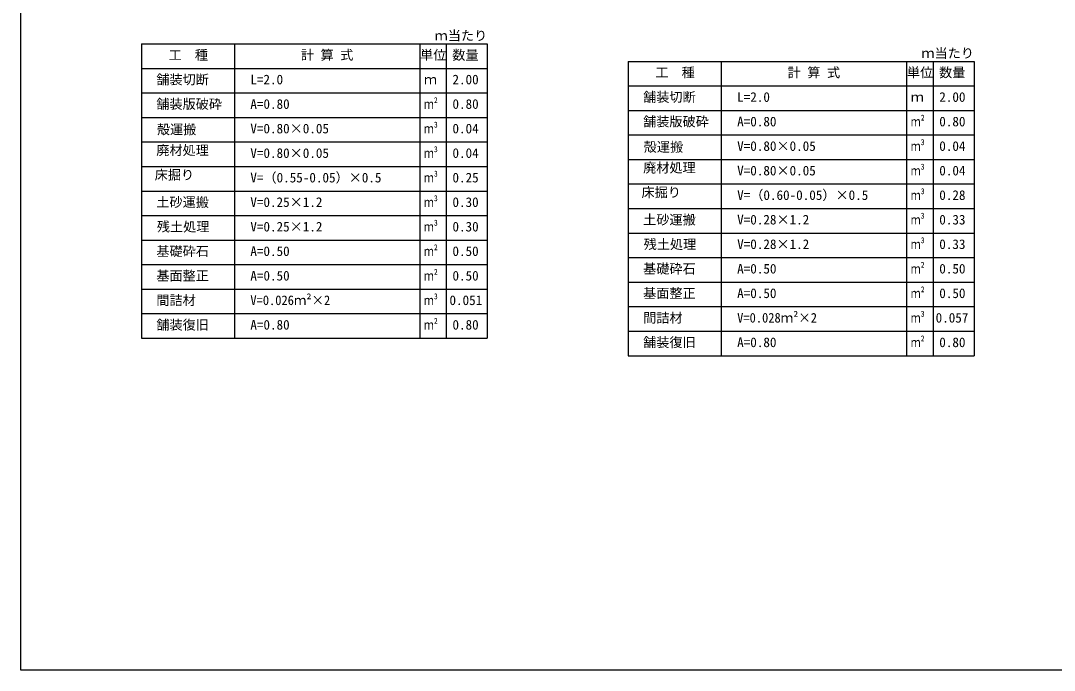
# Model space of a CAD drawing. Units: millimetres, scale not verified. Extents: x -9755 to 16726, y -7413 to 4835.
# Drawn here: x -2950 to 0, y -7413 to -5559 of the extents above; entities that cross this region are included whole.
import ezdxf
from ezdxf.enums import TextEntityAlignment as Align

# ---------------------------------------------------------------- set-up
doc = ezdxf.new("R2010")
doc.units = ezdxf.units.MM
doc.header["$LTSCALE"] = 15
doc.layers.add('0-7', color=4, linetype='Continuous')
doc.layers.add('0-F', color=5, linetype='Continuous')
doc.styles.add('ＭＳ ゴシック', font='')
doc.styles.get('ＭＳ ゴシック').set_extended_font_data('MS Gothic')

msp = doc.modelspace()

# ---------------------------------------------------------------- linework, layer by layer
at = {"layer": '0-7', "color": 7}
for p, q in [((-2605.16, -5624.81), (-2605.16, -6464.81)), ((-2339.93, -5624.81), (-2339.93, -6464.81)), ((-1811.12, -5624.81), (-1811.12, -6464.81)), ((-1735.34, -5624.81), (-1735.34, -6464.81)), ((-1618.46, -5624.81), (-1618.46, -6464.81)), ((-1215.82, -5674.81), (-1215.82, -6514.81)), ((-950.6, -5674.81), (-950.6, -6514.81)), ((-421.79, -5674.81), (-421.79, -6514.81)), ((-346, -5674.81), (-346, -6514.81)), ((-229.12, -5674.81), (-229.12, -6514.81)), ((-2605.16, -5694.81), (-1618.46, -5694.81)), ((-1215.82, -5744.81), (-229.12, -5744.81)), ((-2605.16, -5764.81), (-1618.46, -5764.81)), ((-2605.16, -5834.81), (-1618.46, -5834.81)), ((-1215.82, -5814.81), (-229.12, -5814.81)), ((-1215.82, -5884.81), (-229.12, -5884.81)), ((-2605.16, -5904.81), (-1618.46, -5904.81)), ((-1215.82, -5954.81), (-229.12, -5954.81)), ((-2605.16, -5974.81), (-1618.46, -5974.81)), ((-2605.16, -6044.81), (-1618.46, -6044.81)), ((-1215.82, -6024.81), (-229.12, -6024.81)), ((-1215.82, -6094.81), (-229.12, -6094.81)), ((-2605.16, -6114.81), (-1618.46, -6114.81)), ((-1215.82, -6164.81), (-229.12, -6164.81)), ((-2605.16, -6184.81), (-1618.46, -6184.81)), ((-1215.82, -6234.81), (-229.12, -6234.81)), ((-2605.16, -6254.81), (-1618.46, -6254.81)), ((-1215.82, -6304.81), (-229.12, -6304.81)), ((-2605.16, -6324.81), (-1618.46, -6324.81)), ((-2605.16, -6394.81), (-1618.46, -6394.81)), ((-1215.82, -6374.81), (-229.12, -6374.81)), ((-1215.82, -6444.81), (-229.12, -6444.81)), ((-2605.16, -6464.81), (-1618.46, -6464.81)), ((-1215.82, -6514.81), (-229.12, -6514.81))]:
    msp.add_line(p, q, dxfattribs=at)
for points in [[(-2605.16, -5624.81), (-2339.93, -5624.81), (-1618.46, -5624.81)], [(-1215.82, -5674.81), (-950.6, -5674.81), (-229.12, -5674.81)]]:
    msp.add_lwpolyline(points, dxfattribs=at)
at = {"layer": '0-F'}
msp.add_lwpolyline([(-2950, -3357.79), (2950, -3357.79), (2950, -7412.79), (-2950, -7412.79)], close=True, dxfattribs=at)

# ---------------------------------------------------------------- texts
at = {"layer": '0-7', "style": 'ＭＳ ゴシック'}
for s, p in [('ｍ当たり', (-1768.59, -5623.19)), ('ｍ当たり', (-379.26, -5673.19)), ('工\u3000種', (-2527.93, -5678.56)), ('計 算 式', (-2150.53, -5678.56)), ('単位', (-1810.15, -5678.47)), ('数量', (-1718.12, -5678.64)), ('工\u3000種', (-1138.59, -5728.56)), ('計 算 式', (-761.19, -5728.56)), ('単位', (-420.81, -5728.47)), ('数量', (-328.78, -5728.64)), ('舗装切断', (-2562.87, -5748.56)), ('L=2.0', (-2294.53, -5748.56)), ('ｍ', (-1799.05, -5748.56)), ('2.00', (-1717.7, -5748.56)), ('舗装版破砕', (-2562.87, -5818.56)), ('舗装切断', (-1173.53, -5798.56)), ('L=2.0', (-905.19, -5798.56)), ('ｍ', (-409.72, -5798.56)), ('2.00', (-328.36, -5798.56)), ('A=0.80', (-2294.53, -5818.56)), ('0.80', (-1717.7, -5818.56)), ('舗装版破砕', (-1173.53, -5868.56)), ('A=0.80', (-905.19, -5868.56)), ('0.80', (-328.36, -5868.56)), ('殻運搬', (-2561.31, -5891.05)), ('V=0.80×0.05', (-2294.53, -5888.56)), ('0.04', (-1717.7, -5888.56)), ('廃材処理', (-2562.87, -5950.33)), ('V=0.80×0.05', (-2294.53, -5958.56)), ('0.04', (-1717.7, -5958.56)), ('殻運搬', (-1171.97, -5941.05)), ('V=0.80×0.05', (-905.19, -5938.56)), ('0.04', (-328.36, -5938.56)), ('床掘り', (-2567.55, -6020.54)), ('V=（0.55-0.05）×0.5', (-2294.53, -6028.56)), ('廃材処理', (-1173.53, -6000.33)), ('V=0.80×0.05', (-905.19, -6008.56)), ('0.04', (-328.36, -6008.56)), ('0.25', (-1717.7, -6028.56)), ('床掘り', (-1178.21, -6070.54)), ('V=（0.60-0.05）×0.5', (-905.19, -6078.56)), ('0.28', (-328.36, -6078.56)), ('土砂運搬', (-2562.87, -6098.56)), ('V=0.25×1.2', (-2294.53, -6098.56)), ('0.30', (-1717.7, -6098.56)), ('残土処理', (-2561.31, -6168.75)), ('V=0.25×1.2', (-2294.53, -6168.56)), ('0.30', (-1717.7, -6168.56)), ('土砂運搬', (-1173.53, -6148.56)), ('V=0.28×1.2', (-905.19, -6148.56)), ('0.33', (-328.36, -6148.56)), ('残土処理', (-1171.97, -6218.75)), ('V=0.28×1.2', (-905.19, -6218.56)), ('0.33', (-328.36, -6218.56)), ('基礎砕石', (-2562.87, -6238.56)), ('A=0.50', (-2294.53, -6238.56)), ('0.50', (-1717.7, -6238.56)), ('基礎砕石', (-1173.53, -6288.56)), ('A=0.50', (-905.19, -6288.56)), ('0.50', (-328.36, -6288.56)), ('基面整正', (-2562.87, -6308.56)), ('A=0.50', (-2294.53, -6308.56)), ('0.50', (-1717.7, -6308.56)), ('間詰材', (-2562.87, -6378.56)), ('基面整正', (-1173.53, -6358.56)), ('A=0.50', (-905.19, -6358.56)), ('0.50', (-328.36, -6358.56)), ('0.051', (-1726.23, -6378.56)), ('間詰材', (-1173.53, -6428.56)), ('0.057', (-338.75, -6428.56)), ('舗装復旧', (-2562.87, -6448.56)), ('A=0.80', (-2294.53, -6448.56)), ('0.80', (-1717.7, -6448.56)), ('舗装復旧', (-1173.53, -6498.56)), ('A=0.80', (-905.19, -6498.56)), ('0.80', (-328.36, -6498.56))]:
    msp.add_text(s, height=27.49, dxfattribs=at).set_placement(p, align=Align.BOTTOM_LEFT)
for s, width, p in [('ｍ²', 0.75, (-1799.05, -5818.56)), ('ｍ²', 0.75, (-409.72, -5868.56)), ('ｍ³', 0.75, (-1799.05, -5888.56)), ('ｍ³', 0.75, (-409.72, -5938.56)), ('ｍ³', 0.75, (-1799.05, -5958.56)), ('ｍ³', 0.75, (-1799.05, -6028.56)), ('ｍ³', 0.75, (-409.72, -6008.56)), ('ｍ³', 0.75, (-409.72, -6078.56)), ('ｍ³', 0.75, (-1799.05, -6098.56)), ('ｍ³', 0.75, (-1799.05, -6168.56)), ('ｍ³', 0.75, (-409.72, -6148.56)), ('ｍ³', 0.75, (-409.72, -6218.56)), ('ｍ²', 0.75, (-1799.05, -6238.56)), ('ｍ²', 0.75, (-409.72, -6288.56)), ('ｍ²', 0.75, (-1799.05, -6308.56)), ('V=0.026ｍ²×2', 0.95, (-2294.53, -6378.56)), ('ｍ³', 0.75, (-1799.05, -6378.56)), ('ｍ²', 0.75, (-409.72, -6358.56)), ('V=0.028ｍ²×2', 0.95, (-905.19, -6428.56)), ('ｍ³', 0.75, (-409.72, -6428.56)), ('ｍ²', 0.75, (-1799.05, -6448.56)), ('ｍ²', 0.75, (-409.72, -6498.56))]:
    msp.add_text(s, height=27.49, dxfattribs=dict(at, width=width)).set_placement(p, align=Align.BOTTOM_LEFT)

doc.saveas('drawing.dxf')
